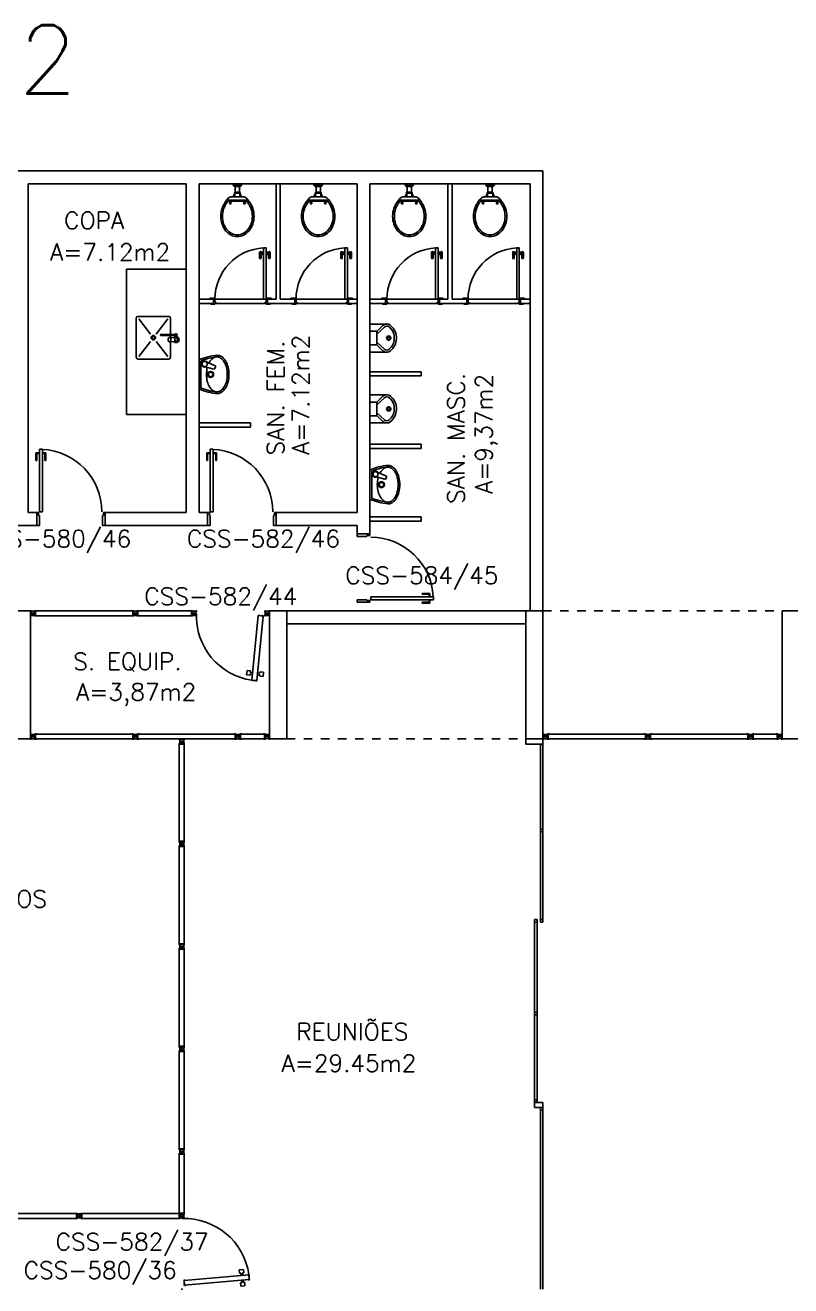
# Model space of a CAD drawing. Extents: x 0 to 244, y -71 to 76.
# Drawn here: x 111.11 to 120.07, y -17.63 to -2.88 of the extents above; entities that cross this region are included whole.
import ezdxf
from ezdxf.enums import TextEntityAlignment as Align

# ---------------------------------------------------------------- set-up
doc = ezdxf.new("R2010")
doc.units = 0
doc.header["$LTSCALE"] = 0.01
doc.header["$MEASUREMENT"] = 0
doc.linetypes.add('HIDDEN2', pattern=[0.1875, 0.125, -0.0625])
doc.layers.get('0').update_dxf_attribs({"linetype": 'CONTINUOUS'})
for name, color, linetype in [('ALV', 2, 'CONTINUOUS'), ('APSAN', 1, 'CONTINUOUS'), ('BANC', 2, 'CONTINUOUS'), ('DIV', 2, 'CONTINUOUS'), ('ESQ', 1, 'CONTINUOUS'), ('ESTR', 3, 'CONTINUOUS'), ('MACANETA', 2, 'CONTINUOUS'), ('MARCO', 3, 'CONTINUOUS'), ('PORTA', 2, 'CONTINUOUS'), ('PROJ', 1, 'HIDDEN2'), ('SOLEIRA', 1, 'CONTINUOUS'), ('TEXTO', 2, 'CONTINUOUS'), ('TEXTO-ENDEREÇO', 2, 'CONTINUOUS'), ('USO', 2, 'CONTINUOUS'), ('ÁREA', 2, 'CONTINUOUS')]:
    doc.layers.add(name, color=color, linetype=linetype)
doc.layers.get('0').freeze()
doc.styles.add('1', font='romans.shx')
doc.styles.add('UNB-100', font='simplex.shx', dxfattribs={"height": 0.2})
doc.styles.add('UNB-100-1', font='simplex.shx', dxfattribs={"height": 0.2})

# ---------------------------------------------------------------- blocks, each defined once
blk = doc.blocks.new('PILAR-SSN')
blk.add_lwpolyline([(0.197, -26.452), (0.197, -27.952), (-0.003, -27.952), (-0.003, -26.452)], close=True)
blk = doc.blocks.new('ESQCD-SSN')
for p, q in [((0, 0), (0, -0.06)), ((0.2, 0), (0.2, -2.143)), ((0, -0.06), (0.2, -0.06)), ((0.17, -0.06), (0.17, -2.143)), ((0.17, -1.056), (0.2, -1.056)), ((0.17, -1.086), (0.2, -1.086)), ((0.1, -2.113), (0.1, -4.253)), ((0.13, -2.113), (0.1, -2.113)), ((0.13, -2.143), (0.1, -2.143)), ((0.13, -2.113), (0.13, -4.253)), ((0.17, -2.113), (0.2, -2.113)), ((0.17, -2.143), (0.2, -2.143)), ((0.1, -3.199), (0.13, -3.199)), ((0.1, -3.229), (0.13, -3.229)), ((0.13, -4.223), (0.1, -4.223)), ((0.13, -4.253), (0.1, -4.253)), ((0.1, -4.256), (0.1, -4.316)), ((0.1, -4.256), (0.2, -4.256)), ((0.2, -4.256), (0.2, -6.443)), ((0.1, -4.316), (0.2, -4.316)), ((0.17, -4.316), (0.17, -6.443)), ((0.17, -4.346), (0.2, -4.346))]:
    blk.add_line(p, q)
blk = doc.blocks.new('DIV12-SSN')
for p, q in [((-0.005, 0), (0.005, 0)), ((0, -0.005), (0, 0.005)), ((0.024, 0.019), (0.028, 0.019)), ((0.024, 0.019), (0.024, 0.017)), ((0.024, 0.017), (0.028, 0.017)), ((0.028, 0.03), (0.043, 0.03)), ((0.028, 0.019), (0.028, 0.03)), ((0.028, -0.017), (0.028, 0.017)), ((0.03, 0.028), (1.169, 0.028)), ((0.03, -0.029), (0.03, 0.028)), ((0.043, 0.03), (0.043, 0.028)), ((1.157, 0.03), (1.157, 0.028)), ((1.171, 0.03), (1.157, 0.03)), ((1.169, -0.029), (1.169, 0.028)), ((1.171, 0.019), (1.171, 0.03)), ((1.176, 0.019), (1.171, 0.019)), ((1.176, 0.017), (1.171, 0.017)), ((1.171, -0.017), (1.171, 0.017)), ((1.176, 0.019), (1.176, 0.017)), ((1.195, 0), (1.205, 0)), ((1.2, -0.005), (1.2, 0.005)), ((0.024, -0.017), (0.028, -0.017)), ((0.024, -0.017), (0.024, -0.019)), ((0.024, -0.019), (0.028, -0.019)), ((0.028, -0.031), (0.028, -0.019)), ((0.028, -0.031), (0.043, -0.031)), ((0.03, -0.029), (1.169, -0.029)), ((0.043, -0.029), (0.043, -0.031)), ((1.157, -0.029), (1.157, -0.031)), ((1.171, -0.031), (1.157, -0.031)), ((1.176, -0.017), (1.171, -0.017)), ((1.176, -0.019), (1.171, -0.019)), ((1.171, -0.031), (1.171, -0.019)), ((1.176, -0.017), (1.176, -0.019))]:
    blk.add_line(p, q)
blk = doc.blocks.new('MTDIV-SSN')
for p, q in [((-0.0185, 0.0285), (-0.0285, 0.0285)), ((-0.0285, 0.0185), (-0.0285, 0.0285)), ((-0.0265, 0.0185), (-0.0285, 0.0185)), ((-0.0265, 0.0185), (-0.0265, 0.0265)), ((-0.0235, 0.0265), (-0.0265, 0.0265)), ((-0.0235, 0.0215), (-0.0235, 0.0265)), ((-0.0235, -0.0265), (-0.0235, 0.0265)), ((-0.0215, 0.0215), (-0.0235, 0.0215)), ((-0.0215, 0.0265), (-0.0215, 0.0235)), ((-0.0185, 0.0265), (-0.0215, 0.0265)), ((0.0215, 0.0235), (-0.0215, 0.0235)), ((-0.0215, 0.0215), (-0.0215, -0.0215)), ((0.0195, 0.0215), (-0.0195, 0.0215)), ((-0.0195, 0.0215), (-0.0195, -0.0195)), ((-0.0185, 0.0285), (-0.0185, 0.0265)), ((-0.0049, 0), (0.0049, 0)), ((0, 0.0049), (0, -0.0049)), ((0.0185, 0.0265), (0.0185, 0.0285)), ((0.0185, 0.0285), (0.0285, 0.0285)), ((0.0185, 0.0265), (0.0215, 0.0265)), ((0.0195, 0.0215), (0.0195, -0.0195)), ((0.0215, 0.0265), (0.0215, 0.0235)), ((0.0235, 0.0215), (0.0215, 0.0215)), ((0.0215, 0.0215), (0.0215, -0.0215)), ((0.0235, 0.0215), (0.0235, 0.0265)), ((0.0235, 0.0265), (0.0265, 0.0265)), ((0.0235, 0.0265), (0.0235, -0.0265)), ((0.0265, 0.0265), (0.0265, 0.0185)), ((0.0265, 0.0185), (0.0285, 0.0185)), ((0.0285, 0.0185), (0.0285, 0.0285)), ((-0.0285, -0.0185), (-0.0285, -0.0285)), ((-0.0265, -0.0185), (-0.0285, -0.0185)), ((-0.0185, -0.0285), (-0.0285, -0.0285)), ((-0.0265, -0.0265), (-0.0265, -0.0185)), ((-0.0235, -0.0265), (-0.0265, -0.0265)), ((-0.0235, -0.0215), (-0.0235, -0.0265)), ((-0.0075, -0.0215), (-0.0235, -0.0215)), ((-0.0215, -0.0265), (-0.0215, -0.0235)), ((0.0215, -0.0235), (-0.0215, -0.0235)), ((-0.0185, -0.0265), (-0.0215, -0.0265)), ((-0.0095, -0.0195), (-0.0195, -0.0195)), ((-0.0185, -0.0285), (-0.0185, -0.0265)), ((-0.0095, -0.0195), (-0.0095, -0.0115)), ((-0.0075, -0.0115), (-0.0095, -0.0115)), ((-0.0075, -0.0215), (-0.0075, -0.0115)), ((-0.0055, -0.0135), (-0.0075, -0.0135)), ((-0.0055, -0.0215), (-0.0055, -0.0135)), ((0.0055, -0.0215), (-0.0055, -0.0215)), ((0.0055, -0.0215), (0.0055, -0.0135)), ((0.0075, -0.0135), (0.0055, -0.0135)), ((0.0075, -0.0215), (0.0075, -0.0115)), ((0.0095, -0.0115), (0.0075, -0.0115)), ((0.0235, -0.0215), (0.0075, -0.0215)), ((0.0095, -0.0195), (0.0095, -0.0115)), ((0.0195, -0.0195), (0.0095, -0.0195)), ((0.0185, -0.0265), (0.0185, -0.0285)), ((0.0185, -0.0265), (0.0215, -0.0265)), ((0.0185, -0.0285), (0.0285, -0.0285)), ((0.0215, -0.0265), (0.0215, -0.0235)), ((0.0235, -0.0215), (0.0235, -0.0265)), ((0.0235, -0.0265), (0.0265, -0.0265)), ((0.0265, -0.0185), (0.0265, -0.0265)), ((0.0265, -0.0185), (0.0285, -0.0185)), ((0.0285, -0.0185), (0.0285, -0.0285))]:
    blk.add_line(p, q)
blk = doc.blocks.new('PLXD-SSN')
at = {"color": 2}
for p, q in [((-0.172, 0.786), (-0.161, 0.787)), ((-0.172, 0.786), (-0.171, 0.772)), ((-0.169, 0.772), (-0.171, 0.772)), ((-0.17, 0.784), (-0.114, 0.789)), ((-0.17, 0.784), (-0.103, 0.028)), ((-0.159, 0.792), (-0.161, 0.792)), ((-0.161, 0.792), (-0.161, 0.787)), ((-0.159, 0.792), (-0.159, 0.787)), ((-0.159, 0.787), (-0.126, 0.79)), ((-0.124, 0.795), (-0.126, 0.795)), ((-0.126, 0.795), (-0.126, 0.79)), ((-0.124, 0.795), (-0.124, 0.79)), ((-0.124, 0.79), (-0.112, 0.791)), ((-0.114, 0.789), (-0.046, 0.033)), ((-0.112, 0.791), (-0.11, 0.777)), ((-0.11, 0.777), (-0.112, 0.777)), ((-0.08, 0.737), (-0.041, 0.74)), ((-0.036, 0.691), (-0.041, 0.74)), ((-0.194, 0.727), (-0.233, 0.723)), ((-0.229, 0.673), (-0.233, 0.723)), ((-0.189, 0.677), (-0.229, 0.673)), ((-0.192, 0.712), (-0.194, 0.727)), ((-0.164, 0.714), (-0.192, 0.712)), ((-0.162, 0.694), (-0.19, 0.692)), ((-0.189, 0.677), (-0.19, 0.692)), ((-0.107, 0.719), (-0.079, 0.722)), ((-0.106, 0.7), (-0.077, 0.702)), ((-0.079, 0.722), (-0.08, 0.737)), ((-0.076, 0.687), (-0.077, 0.702)), ((-0.076, 0.687), (-0.036, 0.691)), ((-0.105, 0.026), (-0.106, 0.04)), ((-0.104, 0.04), (-0.106, 0.04)), ((-0.105, 0.026), (-0.093, 0.027)), ((-0.103, 0.028), (-0.046, 0.033)), ((-0.092, 0.022), (-0.093, 0.027)), ((-0.09, 0.022), (-0.092, 0.022)), ((-0.091, 0.027), (-0.058, 0.03)), ((-0.09, 0.022), (-0.091, 0.027)), ((-0.057, 0.025), (-0.058, 0.03)), ((-0.055, 0.025), (-0.057, 0.025)), ((-0.056, 0.03), (-0.044, 0.031)), ((-0.055, 0.025), (-0.056, 0.03)), ((-0.045, 0.045), (-0.047, 0.045)), ((-0.044, 0.031), (-0.045, 0.045))]:
    blk.add_line(p, q, dxfattribs=at)
for p, q in [((-0.008, 0), (0.006, 0)), ((0, 0.007), (0, -0.006))]:
    blk.add_line(p, q)
at = {"color": 1}
blk.add_arc((-0.064, 0.029), 0.764, 98.125, 182.1419, dxfattribs=at)
blk = doc.blocks.new('PE80-SSN')
at = {"color": 2}
for p, q in [((0.075, 0), (-0.075, 0)), ((-0.075, -0.03), (-0.075, 0)), ((0.075, 0), (0.075, -0.02)), ((0.04, -0.03), (-0.075, -0.03)), ((0.075, -0.02), (0.04, -0.02)), ((0.04, -0.03), (0.04, -0.02)), ((0.085, -0.03), (0.817, -0.03)), ((0.085, -0.03), (0.085, -0.065)), ((0.085, -0.065), (0.817, -0.065)), ((0.817, -0.065), (0.817, -0.03))]:
    blk.add_line(p, q, dxfattribs=at)
at = {"color": 1}
for p, q in [((0.777, 0.01), (0.687, 0.01)), ((0.687, 0), (0.687, 0.01)), ((0.777, 0.01), (0.777, -0.03)), ((0.767, 0), (0.687, 0)), ((0.767, -0.095), (0.687, -0.095)), ((0.687, -0.095), (0.687, -0.105)), ((0.777, -0.105), (0.687, -0.105)), ((0.767, 0), (0.767, -0.03)), ((0.767, -0.095), (0.767, -0.065)), ((0.777, -0.105), (0.777, -0.065))]:
    blk.add_line(p, q, dxfattribs=at)
for p, q in [((0.04, -0.771), (-0.075, -0.771)), ((-0.075, -0.771), (-0.075, -0.801)), ((0.075, -0.801), (-0.075, -0.801)), ((0.075, -0.802), (-0.075, -0.802)), ((0.04, -0.771), (0.04, -0.781)), ((0.075, -0.781), (0.04, -0.781)), ((0.075, -0.801), (0.075, -0.781))]:
    blk.add_line(p, q)
blk.add_arc((0.085, -0.03), 0.731, 270, 357.3429, dxfattribs=at)
blk = doc.blocks.new('MACANETA')
at = {"layer": 'MACANETA'}
for p, q in [((-0.077, 0.052), (-0.077, 0.12)), ((-0.059, 0.052), (-0.059, 0.12)), ((-0.059, 0.075), (-0.036, 0.075)), ((-0.059, 0.052), (-0.036, 0.052)), ((-0.036, 0.044), (-0.036, 0.084)), ((-0.036, 0.084), (-0.03, 0.084)), ((-0.036, 0.044), (-0.03, 0.044)), ((0.006, 0.084), (0, 0.084)), ((0.006, 0.044), (0, 0.044)), ((0.006, 0.044), (0.006, 0.084)), ((0.029, 0.075), (0.006, 0.075)), ((0.029, 0.052), (0.006, 0.052)), ((0.029, 0.052), (0.029, 0.12)), ((0.047, 0.052), (0.047, 0.12))]:
    blk.add_line(p, q, dxfattribs=at)
for centre, start, end in [((-0.068, 0.12), 90, 180), ((-0.068, 0.052), 180, 270), ((-0.068, 0.12), 0, 90), ((-0.068, 0.052), 270, 0), ((0.038, 0.12), 90, 180), ((0.038, 0.052), 180, 270), ((0.038, 0.12), 0, 90), ((0.038, 0.052), 270, 0)]:
    blk.add_arc(centre, 0.00874, start, end, dxfattribs=at)
blk = doc.blocks.new('DOOR60-SSN')
at = {"layer": 'PORTA'}
for p, q in [((0.015, -0.6), (0.015, 0)), ((0.015, 0), (0.045, 0)), ((0.045, -0.6), (0.045, 0)), ((0.045, -0.6), (0.015, -0.6))]:
    blk.add_line(p, q, dxfattribs=at)
at = {"layer": 'PORTA', "color": 1}
blk.add_arc((0.015, 0), 0.6, 272.866, 0, dxfattribs=at)
at = {"layer": 'PORTA'}
blk.add_blockref('MACANETA', (0.045, -0.6), dxfattribs=at)
blk = doc.blocks.new('INOXA1-P')
for p, q in [((0.12, 0.23), (0.12, 0.047)), ((0.22, 0.25), (0.14, 0.25)), ((0.15, 0.22), (0.287, 0.043)), ((0.5, 0.25), (0.22, 0.25)), ((0.353, 0.043), (0.49, 0.22)), ((0.52, 0.23), (0.52, -0.23)), ((0.043, 0.008), (0.043, -0.022)), ((0.062, 0.04), (0.071, 0.04)), ((0.131, 0.048), (0.076, 0.043)), ((0.131, -0.002), (0.076, 0.003)), ((0.22, -0.027), (0.054, -0.027)), ((0.22, -0.037), (0.054, -0.037)), ((0.063, -0.003), (0.063, -0.021)), ((0.12, -0.001), (0.12, -0.027)), ((0.12, -0.037), (0.12, -0.23)), ((0.15, -0.22), (0.287, -0.043)), ((0.231, -0.027), (0.22, -0.027)), ((0.231, -0.037), (0.22, -0.037)), ((0.353, -0.043), (0.49, -0.22)), ((0.22, -0.25), (0.14, -0.25)), ((0.5, -0.25), (0.22, -0.25))]:
    blk.add_line(p, q)
blk.add_lwpolyline([(0.076, 0.003), (0.072, 0.004), (0.069, 0.009), (0.067, 0.015), (0.066, 0.023), (0.067, 0.031), (0.069, 0.037), (0.072, 0.042), (0.076, 0.043)])
blk.add_lwpolyline([(0.131, 0.048), (0.137, 0.046), (0.143, 0.041), (0.147, 0.033), (0.148, 0.023), (0.147, 0.013), (0.143, 0.006), (0.137, 0), (0.131, -0.002), (0.125, 0), (0.119, 0.006), (0.115, 0.013), (0.114, 0.023), (0.115, 0.033), (0.119, 0.041), (0.125, 0.046)], close=True)
for radius in [0.0266, 0.0163]:
    blk.add_circle((0.32, 0), radius)
for centre, radius, start, end in [((0.14, 0.23), 0.02, 90, 180), ((0.5, 0.23), 0.02, 360, 90), ((0.054, 0.023), 0.0349, 36.1705, 252.2568), ((0.054, 0.023), 0.0189, 62.7367, 235.7375), ((0.073, -0.003), 0.01, 102.8285, 180), ((0.054, 0.023), 0.0349, 285.5373, 323.9987), ((0.054, -0.032), 0.0145, 20.161, 339.839), ((0.054, -0.032), 0.005, 90.0037, 269.9963), ((0.231, -0.032), 0.00738, 222.6559, 137.3441), ((0.231, -0.032), 0.005, 269.9935, 90.0065), ((0.14, -0.23), 0.02, 180, 270), ((0.5, -0.23), 0.02, 270, 360)]:
    blk.add_arc(centre, radius, start, end)
blk = doc.blocks.new('LAVAT-P')
for p, q in [((-0.17, 0), (0.17, 0)), ((-0.157, -0.02), (0.157, -0.02)), ((0.063, -0.173), (0.094, -0.055)), ((0.102, -0.187), (0.151, -0.074)), ((0.069, -0.185), (0.09, -0.192))]:
    blk.add_line(p, q)
for points in [[(0.083, -0.096, 0.121735), (-0.082, -0.096, 0.073747), (-0.145, -0.122, 0.106861), (-0.192, -0.165, 0.153587), (-0.205, -0.208, 0.153587)], [(-0.205, -0.208, 0.153587), (-0.192, -0.251, 0.106861), (-0.145, -0.294, 0.073747), (-0.082, -0.32, 0.060305), (0, -0.329, 0.060305), (0.082, -0.32, 0.073747), (0.145, -0.294, 0.106861), (0.192, -0.251, 0.153587), (0.205, -0.208, 0.153587), (0.192, -0.165, 0.106861), (0.145, -0.122, 0.014792), (0.133, -0.115, 0.039243)], [(-0.225, -0.214, 0.136108), (-0.208, -0.262, 0.106861), (-0.155, -0.311, 0.073747), (-0.087, -0.339, 0.060305), (0, -0.349, 0.060305), (0.087, -0.339, 0.073747), (0.155, -0.311, 0.106861), (0.208, -0.262, 0.136108), (0.225, -0.214, 0.062982)]]:
    blk.add_lwpolyline(points, format="xyb")
for centre, radius in [((0, -0.135), 0.0347), ((0, -0.135), 0.0265), ((0.122, -0.065), 0.03)]:
    blk.add_circle(centre, radius)
for centre, radius, start, end in [((0.376, -0.254), 0.602, 155.0201, 176.1902), ((-0.376, -0.254), 0.602, 3.8098, 24.9799), ((0.376, -0.254), 0.582, 156.2686, 173.4578), ((0.122, -0.065), 0.0361, 302.4689, 199.2518), ((-0.376, -0.254), 0.582, 6.5422, 23.7314), ((0.073, -0.176), 0.01, 165.2139, 250.8603), ((0.093, -0.183), 0.01, 250.8603, 336.5068)]:
    blk.add_arc(centre, radius, start, end)
blk = doc.blocks.new('PLXE-SSN')
for p, q in [((0.043, 0.69), (0.048, 0.74)), ((0.121, 0.788), (0.047, 0.032)), ((0.087, 0.736), (0.048, 0.74)), ((0.178, 0.782), (0.103, 0.027)), ((0.119, 0.79), (0.118, 0.776)), ((0.118, 0.776), (0.12, 0.776)), ((0.131, 0.789), (0.119, 0.79)), ((0.178, 0.782), (0.121, 0.788)), ((0.131, 0.794), (0.133, 0.794)), ((0.131, 0.794), (0.131, 0.789)), ((0.133, 0.794), (0.133, 0.789)), ((0.166, 0.786), (0.133, 0.789)), ((0.166, 0.791), (0.168, 0.79)), ((0.166, 0.791), (0.166, 0.786)), ((0.168, 0.79), (0.168, 0.785)), ((0.18, 0.784), (0.168, 0.785)), ((0.176, 0.77), (0.178, 0.77)), ((0.18, 0.784), (0.178, 0.77)), ((0.082, 0.686), (0.043, 0.69)), ((0.082, 0.686), (0.084, 0.701)), ((0.112, 0.698), (0.084, 0.701)), ((0.086, 0.721), (0.087, 0.736)), ((0.114, 0.718), (0.086, 0.721)), ((0.169, 0.693), (0.197, 0.69)), ((0.171, 0.713), (0.199, 0.71)), ((0.195, 0.675), (0.197, 0.69)), ((0.195, 0.675), (0.235, 0.671)), ((0.199, 0.71), (0.2, 0.725)), ((0.2, 0.725), (0.24, 0.721)), ((0.235, 0.671), (0.24, 0.721)), ((-0.008, 0), (0.008, 0)), ((0, 0.006), (0, -0.007)), ((0.044, 0.031), (0.046, 0.045)), ((0.056, 0.029), (0.044, 0.031)), ((0.046, 0.045), (0.048, 0.045)), ((0.103, 0.027), (0.047, 0.032)), ((0.056, 0.024), (0.056, 0.029)), ((0.056, 0.024), (0.058, 0.024)), ((0.091, 0.026), (0.058, 0.029)), ((0.058, 0.024), (0.058, 0.029)), ((0.091, 0.021), (0.091, 0.026)), ((0.091, 0.021), (0.093, 0.021)), ((0.105, 0.025), (0.093, 0.026)), ((0.093, 0.021), (0.093, 0.026)), ((0.104, 0.039), (0.106, 0.039)), ((0.105, 0.025), (0.106, 0.039))]:
    blk.add_line(p, q)
blk.add_arc((0.065, 0.028), 0.764, 357.9063, 81.358)
blk = doc.blocks.new('MICTR-P-SSN')
for p, q in [((0, 0.08), (0, 0.155)), ((0.01, 0.165), (0.205, 0.165)), ((0, 0.08), (0, -0.08)), ((0.081, 0.08), (0, 0.08)), ((0.168, 0.129), (0.08, 0.046)), ((0.08, -0.076), (0.08, 0.076)), ((0.151, 0.147), (0.083, 0.083)), ((0, -0.08), (0, -0.155)), ((0, -0.08), (0.081, -0.08)), ((0.168, -0.129), (0.08, -0.046)), ((0.151, -0.147), (0.083, -0.083)), ((0.01, -0.165), (0.205, -0.165))]:
    blk.add_line(p, q)
for radius in [0.025, 0.015]:
    blk.add_circle((0.22, 0), radius)
for centre, radius, start, end in [((0.01, 0.155), 0.01, 90, 180), ((0.197, 0.098), 0.0675, 49.5319, 133.3634), ((0.114, 0), 0.196, 358.2793, 49.5319), ((0.09, 0.076), 0.01, 133.3634, 180), ((0.197, 0.098), 0.0425, 49.5319, 133.3634), ((0.114, 0), 0.171, 357.4005, 49.5319), ((0.09, -0.076), 0.01, 180, 226.6366), ((0.197, -0.098), 0.0675, 226.6366, 310.4681), ((0.197, -0.098), 0.0425, 226.6366, 310.4681), ((0.114, 0), 0.171, 310.4681, 357.3509), ((0.114, 0), 0.196, 310.4681, 357.7012), ((0.01, -0.155), 0.01, 180, 270)]:
    blk.add_arc(centre, radius, start, end)
blk = doc.blocks.new('PD80-SSN')
for p, q in [((-0.777, 0.01), (-0.777, -0.03)), ((-0.777, 0.01), (-0.687, 0.01)), ((-0.687, 0), (-0.687, 0.01)), ((-0.075, 0), (0.075, 0)), ((-0.075, 0), (-0.075, -0.02)), ((0.075, -0.03), (0.075, 0)), ((-0.817, -0.065), (-0.817, -0.03)), ((-0.085, -0.03), (-0.817, -0.03)), ((-0.085, -0.065), (-0.817, -0.065)), ((-0.777, -0.105), (-0.777, -0.065)), ((-0.777, -0.105), (-0.687, -0.105)), ((-0.767, 0), (-0.767, -0.03)), ((-0.767, 0), (-0.687, 0)), ((-0.767, -0.095), (-0.767, -0.065)), ((-0.767, -0.095), (-0.687, -0.095)), ((-0.687, -0.095), (-0.687, -0.105)), ((-0.085, -0.03), (-0.085, -0.065)), ((-0.075, -0.02), (-0.04, -0.02)), ((-0.04, -0.03), (-0.04, -0.02)), ((-0.04, -0.03), (0.075, -0.03)), ((-0.075, -0.781), (-0.04, -0.781)), ((-0.075, -0.801), (-0.075, -0.781)), ((-0.075, -0.801), (0.075, -0.801)), ((-0.075, -0.802), (0.075, -0.802)), ((-0.04, -0.771), (0.075, -0.771)), ((-0.04, -0.771), (-0.04, -0.781)), ((0.075, -0.771), (0.075, -0.801))]:
    blk.add_line(p, q)
blk.add_arc((-0.085, -0.03), 0.731, 182.6571, 270)
blk = doc.blocks.new('VDC-P')
for p, q in [((-0.127, 0.192), (0.127, 0.192)), ((-0.109, 0.202), (0.109, 0.202)), ((-0.068, 0.152), (0.068, 0.152)), ((-0.05, 0.152), (-0.03, 0.11)), ((-0.03, 0.152), (-0.03, 0.11)), ((0.03, 0.152), (0.03, 0.11)), ((0.05, 0.152), (0.03, 0.11)), ((-0.05, 0.015), (-0.05, 0)), ((-0.05, 0), (0.05, 0)), ((0.045, 0.02), (-0.045, 0.02)), ((-0.04, 0.025), (-0.04, 0.02)), ((0.035, 0.03), (-0.035, 0.03)), ((0.03, 0.11), (-0.03, 0.11)), ((0.03, 0.1), (-0.03, 0.1)), ((-0.025, 0.1), (-0.025, 0.03)), ((0.025, 0.1), (0.025, 0.03)), ((0.04, 0.025), (0.04, 0.02)), ((0.05, 0.015), (0.05, 0))]:
    blk.add_line(p, q)
for points in [[(0.16, 0.244, 0.050424), (0.18, 0.288, 0.082137), (0.195, 0.381, 0.082137), (0.18, 0.474, 0.090148), (0.138, 0.549, 0.104406), (0.073, 0.601, 0.117345), (0, 0.619, 0.117345), (-0.073, 0.601, 0.104406), (-0.138, 0.549, 0.090148), (-0.18, 0.474, 0.082137), (-0.195, 0.381, 0.082137)], [(0.142, 0.254, 0.050424), (0.161, 0.295, 0.082137), (0.175, 0.381, 0.082137), (0.161, 0.468, 0.090148), (0.122, 0.536, 0.104406), (0.064, 0.583, 0.117345), (0, 0.599, 0.117345), (-0.064, 0.583, 0.104406), (-0.122, 0.536, 0.090148), (-0.161, 0.468, 0.082137), (-0.175, 0.381, 0.082137)], [(-0.195, 0.381, 0.082137), (-0.18, 0.288, 0.050424), (-0.16, 0.244, 0.104406)], [(-0.175, 0.381, 0.082137), (-0.161, 0.295, 0.050424), (-0.142, 0.254, 0.050424)]]:
    blk.add_lwpolyline(points, format="xyb")
for centre in [(-0.083, 0.226), (0.083, 0.226)]:
    blk.add_circle(centre, 0.0101)
for centre, radius, start, end in [((0.08, 0.36), 0.266, 205.6863, 226.7558), ((0.08, 0.36), 0.246, 205.6863, 219.7706), ((-0.068, 0.202), 0.05, 226.7558, 270), ((0.068, 0.202), 0.05, 270, 313.2442), ((-0.08, 0.36), 0.266, 313.2442, 334.3137), ((-0.08, 0.36), 0.246, 320.2294, 334.3137), ((-0.045, 0.015), 0.005, 90, 180), ((-0.035, 0.025), 0.005, 90, 180), ((-0.03, 0.105), 0.005, 90, 270), ((0.03, 0.105), 0.005, 270, 90), ((0.035, 0.025), 0.005, 0, 90), ((0.045, 0.015), 0.005, 360, 90)]:
    blk.add_arc(centre, radius, start, end)

msp = doc.modelspace()

# ---------------------------------------------------------------- linework, layer by layer
at = {"layer": 'ALV'}
for p, q in [((107.572, -4.582), (117.172, -4.582)), ((117.172, -9.732), (117.172, -4.582)), ((111.147, -4.732), (112.997, -4.732)), ((111.147, -8.582), (111.147, -4.732)), ((112.997, -8.582), (112.997, -4.732)), ((113.147, -8.582), (113.147, -4.732)), ((113.147, -4.732), (114.997, -4.732)), ((114.997, -8.582), (114.997, -4.732)), ((115.147, -8.831), (115.147, -4.732)), ((115.147, -4.732), (117.022, -4.732)), ((117.022, -9.732), (117.022, -4.732)), ((111.247, -8.582), (111.147, -8.582)), ((111.247, -8.732), (111.247, -8.582)), ((112.997, -8.582), (112.049, -8.582)), ((112.049, -8.732), (112.049, -8.582)), ((113.247, -8.582), (113.147, -8.582)), ((113.247, -8.732), (113.247, -8.582)), ((114.997, -8.582), (114.049, -8.582)), ((114.049, -8.732), (114.049, -8.582)), ((111.247, -8.732), (110.997, -8.732)), ((113.247, -8.732), (112.049, -8.732)), ((114.997, -8.732), (114.049, -8.732)), ((114.997, -8.831), (114.997, -8.732)), ((115.147, -8.831), (114.997, -8.831)), ((114.172, -9.732), (116.972, -9.732)), ((115.147, -9.732), (116.972, -9.732)), ((114.172, -9.882), (116.972, -9.882)), ((114.172, -9.882), (116.972, -9.882))]:
    msp.add_line(p, q, dxfattribs=at)
at = {"layer": 'BANC'}
for p, q in [((112.297, -7.432), (112.297, -5.732)), ((112.297, -5.732), (112.997, -5.732)), ((112.297, -7.432), (112.997, -7.432))]:
    msp.add_line(p, q, dxfattribs=at)
at = {"layer": 'DIV'}
for p, q in [((114.047, -6.082), (114.047, -4.732)), ((114.097, -6.082), (114.097, -4.732)), ((116.06, -6.082), (116.06, -4.732)), ((116.11, -6.082), (116.11, -4.732)), ((113.147, -6.082), (113.317, -6.082)), ((113.147, -6.132), (113.317, -6.132)), ((113.317, -6.082), (113.317, -6.132)), ((113.947, -6.082), (113.947, -6.132)), ((113.947, -6.082), (114.047, -6.082)), ((113.947, -6.132), (114.267, -6.132)), ((114.097, -6.082), (114.267, -6.082)), ((114.267, -6.082), (114.267, -6.132)), ((114.897, -6.082), (114.997, -6.082)), ((114.897, -6.082), (114.897, -6.132)), ((114.897, -6.132), (114.997, -6.132)), ((115.147, -6.082), (115.33, -6.082)), ((115.147, -6.132), (115.33, -6.132)), ((115.33, -6.082), (115.33, -6.132)), ((115.96, -6.082), (116.06, -6.082)), ((115.96, -6.082), (115.96, -6.132)), ((115.96, -6.132), (116.28, -6.132)), ((116.11, -6.082), (116.28, -6.082)), ((116.28, -6.082), (116.28, -6.132)), ((116.91, -6.082), (117.022, -6.082)), ((116.91, -6.082), (116.91, -6.132)), ((116.91, -6.132), (117.022, -6.132)), ((115.747, -6.932), (115.147, -6.932)), ((115.747, -6.982), (115.747, -6.932)), ((115.747, -6.982), (115.147, -6.982)), ((113.747, -7.532), (113.147, -7.532)), ((113.747, -7.582), (113.147, -7.582)), ((113.747, -7.582), (113.747, -7.532)), ((115.747, -7.782), (115.147, -7.782)), ((115.747, -7.832), (115.747, -7.782)), ((115.747, -7.832), (115.147, -7.832)), ((115.747, -8.632), (115.147, -8.632)), ((115.747, -8.682), (115.147, -8.682)), ((115.747, -8.682), (115.747, -8.632)), ((112.429, -9.731), (112.444, -9.731)), ((112.429, -9.743), (112.429, -9.731)), ((112.431, -9.79), (112.431, -9.733)), ((112.431, -9.733), (113.056, -9.733)), ((112.444, -9.731), (112.444, -9.733)), ((113.044, -9.731), (113.044, -9.733)), ((113.058, -9.731), (113.044, -9.731)), ((113.056, -9.79), (113.056, -9.733)), ((113.058, -9.743), (113.058, -9.731)), ((112.396, -9.761), (112.406, -9.761)), ((112.401, -9.766), (112.401, -9.756)), ((112.424, -9.743), (112.429, -9.743)), ((112.424, -9.743), (112.424, -9.745)), ((112.424, -9.745), (112.429, -9.745)), ((112.424, -9.778), (112.429, -9.778)), ((112.424, -9.778), (112.424, -9.78)), ((112.424, -9.78), (112.429, -9.78)), ((112.429, -9.778), (112.429, -9.745)), ((112.429, -9.792), (112.429, -9.78)), ((112.429, -9.792), (112.444, -9.792)), ((112.431, -9.79), (113.056, -9.79)), ((112.444, -9.79), (112.444, -9.792)), ((113.044, -9.79), (113.044, -9.792)), ((113.058, -9.792), (113.044, -9.792)), ((113.063, -9.743), (113.058, -9.743)), ((113.063, -9.745), (113.058, -9.745)), ((113.058, -9.778), (113.058, -9.745)), ((113.063, -9.778), (113.058, -9.778)), ((113.063, -9.78), (113.058, -9.78)), ((113.058, -9.792), (113.058, -9.78)), ((113.063, -9.743), (113.063, -9.745)), ((113.063, -9.778), (113.063, -9.78)), ((113.082, -9.761), (113.092, -9.761)), ((113.082, -9.761), (113.092, -9.761)), ((113.087, -9.766), (113.087, -9.756)), ((113.087, -9.766), (113.087, -9.756)), ((113.596, -11.204), (113.606, -11.204)), ((113.601, -11.199), (113.601, -11.209)), ((113.624, -11.187), (113.624, -11.185)), ((113.624, -11.185), (113.629, -11.185)), ((113.624, -11.187), (113.629, -11.187)), ((113.629, -11.173), (113.629, -11.185)), ((113.629, -11.173), (113.644, -11.173)), ((113.629, -11.187), (113.629, -11.22)), ((113.631, -11.175), (113.631, -11.232)), ((113.631, -11.175), (113.913, -11.175)), ((113.644, -11.175), (113.644, -11.173)), ((113.915, -11.173), (113.901, -11.173)), ((113.901, -11.175), (113.901, -11.173)), ((113.913, -11.175), (113.913, -11.232)), ((113.915, -11.173), (113.915, -11.185)), ((113.92, -11.185), (113.915, -11.185)), ((113.92, -11.187), (113.915, -11.187)), ((113.915, -11.187), (113.915, -11.22)), ((113.92, -11.187), (113.92, -11.185)), ((113.938, -11.204), (113.949, -11.204)), ((113.943, -11.199), (113.943, -11.209)), ((119.596, -11.204), (119.606, -11.204)), ((119.601, -11.199), (119.601, -11.209)), ((119.624, -11.185), (119.629, -11.185)), ((119.624, -11.187), (119.624, -11.185)), ((119.624, -11.187), (119.629, -11.187)), ((119.629, -11.173), (119.644, -11.173)), ((119.629, -11.173), (119.629, -11.185)), ((119.629, -11.187), (119.629, -11.22)), ((119.631, -11.175), (119.913, -11.175)), ((119.631, -11.175), (119.631, -11.232)), ((119.644, -11.175), (119.644, -11.173)), ((119.901, -11.175), (119.901, -11.173)), ((119.915, -11.173), (119.901, -11.173)), ((119.913, -11.175), (119.913, -11.232)), ((119.915, -11.173), (119.915, -11.185)), ((119.92, -11.185), (119.915, -11.185)), ((119.915, -11.187), (119.915, -11.22)), ((119.92, -11.187), (119.915, -11.187)), ((119.92, -11.187), (119.92, -11.185)), ((119.938, -11.204), (119.949, -11.204)), ((119.943, -11.199), (119.943, -11.209)), ((113.624, -11.222), (113.624, -11.22)), ((113.624, -11.22), (113.629, -11.22)), ((113.624, -11.222), (113.629, -11.222)), ((113.629, -11.222), (113.629, -11.234)), ((113.629, -11.234), (113.644, -11.234)), ((113.631, -11.232), (113.913, -11.232)), ((113.644, -11.234), (113.644, -11.232)), ((113.901, -11.234), (113.901, -11.232)), ((113.915, -11.234), (113.901, -11.234)), ((113.92, -11.22), (113.915, -11.22)), ((113.92, -11.222), (113.915, -11.222)), ((113.915, -11.222), (113.915, -11.234)), ((113.92, -11.222), (113.92, -11.22)), ((119.624, -11.22), (119.629, -11.22)), ((119.624, -11.222), (119.624, -11.22)), ((119.624, -11.222), (119.629, -11.222)), ((119.629, -11.222), (119.629, -11.234)), ((119.629, -11.234), (119.644, -11.234)), ((119.631, -11.232), (119.913, -11.232)), ((119.644, -11.234), (119.644, -11.232)), ((119.901, -11.234), (119.901, -11.232)), ((119.915, -11.234), (119.901, -11.234)), ((119.92, -11.22), (119.915, -11.22)), ((119.915, -11.222), (119.915, -11.234)), ((119.92, -11.222), (119.915, -11.222)), ((119.92, -11.222), (119.92, -11.22)), ((112.925, -16.084), (112.925, -16.089)), ((112.927, -16.084), (112.925, -16.084)), ((112.927, -16.084), (112.927, -16.089)), ((112.939, -16.061), (112.949, -16.061)), ((112.944, -16.056), (112.944, -16.066)), ((112.96, -16.084), (112.96, -16.089)), ((112.962, -16.084), (112.96, -16.084)), ((112.962, -16.084), (112.962, -16.089)), ((112.913, -16.089), (112.913, -16.104)), ((112.913, -16.089), (112.925, -16.089)), ((112.915, -16.104), (112.913, -16.104)), ((112.915, -16.091), (112.915, -16.785)), ((112.915, -16.091), (112.972, -16.091)), ((112.927, -16.089), (112.96, -16.089)), ((112.962, -16.089), (112.974, -16.089)), ((112.972, -16.091), (112.972, -16.785)), ((112.974, -16.104), (112.972, -16.104)), ((112.974, -16.089), (112.974, -16.104)), ((112.915, -16.773), (112.913, -16.773)), ((112.913, -16.787), (112.913, -16.773)), ((112.915, -16.773), (112.913, -16.773)), ((112.913, -16.787), (112.913, -16.773)), ((112.913, -16.787), (112.925, -16.787)), ((112.913, -16.787), (112.925, -16.787)), ((112.915, -16.785), (112.972, -16.785)), ((112.915, -16.785), (112.972, -16.785)), ((112.925, -16.792), (112.925, -16.787)), ((112.925, -16.792), (112.925, -16.787)), ((112.927, -16.792), (112.925, -16.792)), ((112.927, -16.792), (112.925, -16.792)), ((112.927, -16.792), (112.927, -16.787)), ((112.927, -16.787), (112.96, -16.787)), ((112.927, -16.787), (112.96, -16.787)), ((112.927, -16.792), (112.927, -16.787)), ((112.927, -16.792), (112.929, -16.792)), ((112.939, -16.816), (112.949, -16.816)), ((112.944, -16.811), (112.944, -16.821)), ((112.96, -16.792), (112.96, -16.787)), ((112.96, -16.792), (112.96, -16.787)), ((112.962, -16.792), (112.96, -16.792)), ((112.962, -16.792), (112.96, -16.792)), ((112.962, -16.787), (112.974, -16.787)), ((112.962, -16.792), (112.962, -16.787)), ((112.962, -16.787), (112.974, -16.787)), ((112.962, -16.792), (112.962, -16.787)), ((112.962, -16.792), (112.964, -16.792)), ((112.974, -16.773), (112.972, -16.773)), ((112.974, -16.773), (112.972, -16.773)), ((112.974, -16.787), (112.974, -16.773)), ((112.974, -16.787), (112.974, -16.773))]:
    msp.add_line(p, q, dxfattribs=at)
at = {"layer": 'MARCO'}
for p, q in [((113.272, -6.082), (113.272, -6.072)), ((113.272, -6.072), (113.322, -6.072)), ((113.282, -6.142), (113.282, -6.132)), ((113.332, -6.142), (113.282, -6.142)), ((113.317, -6.082), (113.322, -6.082)), ((113.317, -6.132), (113.332, -6.132)), ((113.322, -6.072), (113.322, -6.082)), ((113.322, -6.082), (113.332, -6.082)), ((113.332, -6.082), (113.332, -6.117)), ((113.332, -6.117), (113.342, -6.117)), ((113.342, -6.132), (113.332, -6.132)), ((113.332, -6.132), (113.332, -6.142)), ((113.342, -6.117), (113.342, -6.132)), ((113.932, -6.117), (113.922, -6.117)), ((113.922, -6.117), (113.922, -6.132)), ((113.922, -6.132), (113.932, -6.132)), ((113.942, -6.082), (113.932, -6.082)), ((113.932, -6.082), (113.932, -6.117)), ((113.932, -6.132), (113.932, -6.142)), ((113.947, -6.132), (113.932, -6.132)), ((113.932, -6.142), (113.982, -6.142)), ((113.992, -6.072), (113.942, -6.072)), ((113.942, -6.072), (113.942, -6.082)), ((113.947, -6.082), (113.942, -6.082)), ((113.982, -6.142), (113.982, -6.132)), ((113.992, -6.082), (113.992, -6.072)), ((114.222, -6.082), (114.222, -6.072)), ((114.222, -6.072), (114.272, -6.072)), ((114.232, -6.142), (114.232, -6.132)), ((114.282, -6.142), (114.232, -6.142)), ((114.267, -6.082), (114.272, -6.082)), ((114.267, -6.132), (114.282, -6.132)), ((114.272, -6.072), (114.272, -6.082)), ((114.272, -6.082), (114.282, -6.082)), ((114.282, -6.082), (114.282, -6.117)), ((114.282, -6.117), (114.292, -6.117)), ((114.292, -6.132), (114.282, -6.132)), ((114.282, -6.132), (114.282, -6.142)), ((114.292, -6.117), (114.292, -6.132)), ((114.882, -6.117), (114.872, -6.117)), ((114.872, -6.117), (114.872, -6.132)), ((114.872, -6.132), (114.882, -6.132)), ((114.892, -6.082), (114.882, -6.082)), ((114.882, -6.082), (114.882, -6.117)), ((114.882, -6.132), (114.882, -6.142)), ((114.897, -6.132), (114.882, -6.132)), ((114.882, -6.142), (114.932, -6.142)), ((114.942, -6.072), (114.892, -6.072)), ((114.892, -6.072), (114.892, -6.082)), ((114.897, -6.082), (114.892, -6.082)), ((114.932, -6.142), (114.932, -6.132)), ((114.942, -6.082), (114.942, -6.072)), ((115.285, -6.072), (115.335, -6.072)), ((115.285, -6.082), (115.285, -6.072)), ((115.295, -6.142), (115.295, -6.132)), ((115.345, -6.142), (115.295, -6.142)), ((115.33, -6.082), (115.335, -6.082)), ((115.33, -6.132), (115.345, -6.132)), ((115.335, -6.072), (115.335, -6.082)), ((115.335, -6.082), (115.345, -6.082)), ((115.345, -6.082), (115.345, -6.117)), ((115.345, -6.117), (115.355, -6.117)), ((115.345, -6.132), (115.345, -6.142)), ((115.355, -6.132), (115.345, -6.132)), ((115.355, -6.117), (115.355, -6.132)), ((115.935, -6.117), (115.935, -6.132)), ((115.945, -6.117), (115.935, -6.117)), ((115.935, -6.132), (115.945, -6.132)), ((115.945, -6.082), (115.945, -6.117)), ((115.955, -6.082), (115.945, -6.082)), ((115.96, -6.132), (115.945, -6.132)), ((115.945, -6.132), (115.945, -6.142)), ((115.945, -6.142), (115.995, -6.142)), ((115.955, -6.072), (115.955, -6.082)), ((116.005, -6.072), (115.955, -6.072)), ((115.96, -6.082), (115.955, -6.082)), ((115.995, -6.142), (115.995, -6.132)), ((116.005, -6.082), (116.005, -6.072)), ((116.235, -6.072), (116.285, -6.072)), ((116.235, -6.082), (116.235, -6.072)), ((116.245, -6.142), (116.245, -6.132)), ((116.295, -6.142), (116.245, -6.142)), ((116.28, -6.082), (116.285, -6.082)), ((116.28, -6.132), (116.295, -6.132)), ((116.285, -6.072), (116.285, -6.082)), ((116.285, -6.082), (116.295, -6.082)), ((116.295, -6.082), (116.295, -6.117)), ((116.295, -6.117), (116.305, -6.117)), ((116.295, -6.132), (116.295, -6.142)), ((116.305, -6.132), (116.295, -6.132)), ((116.305, -6.117), (116.305, -6.132)), ((116.885, -6.117), (116.885, -6.132)), ((116.895, -6.117), (116.885, -6.117)), ((116.885, -6.132), (116.895, -6.132)), ((116.895, -6.082), (116.895, -6.117)), ((116.905, -6.082), (116.895, -6.082)), ((116.91, -6.132), (116.895, -6.132)), ((116.895, -6.132), (116.895, -6.142)), ((116.895, -6.142), (116.945, -6.142)), ((116.905, -6.072), (116.905, -6.082)), ((116.955, -6.072), (116.905, -6.072)), ((116.91, -6.082), (116.905, -6.082)), ((116.945, -6.142), (116.945, -6.132)), ((116.955, -6.082), (116.955, -6.072))]:
    msp.add_line(p, q, dxfattribs=at)
at = {"layer": 'PROJ'}
for p, q in [((117.172, -9.732), (119.972, -9.732)), ((111.172, -11.232), (113.972, -11.232)), ((114.172, -11.232), (116.972, -11.232)), ((117.172, -11.232), (119.972, -11.232))]:
    msp.add_line(p, q, dxfattribs=at)
at = {"layer": 'SOLEIRA'}
for p, q in [((113.897, -6.082), (113.322, -6.082)), ((113.922, -6.132), (113.342, -6.132)), ((114.847, -6.082), (114.272, -6.082)), ((114.872, -6.132), (114.292, -6.132)), ((115.91, -6.082), (115.335, -6.082)), ((115.935, -6.132), (115.355, -6.132)), ((116.86, -6.082), (116.285, -6.082)), ((116.885, -6.132), (116.305, -6.132))]:
    msp.add_line(p, q, dxfattribs=at)

# ---------------------------------------------------------------- block references
at = {"layer": 'APSAN'}
for name, p, rotation in [('VDC-P', (113.595, -4.732), 180), ('VDC-P', (114.541, -4.732), 180), ('VDC-P', (115.607, -4.732), 180), ('VDC-P', (116.553, -4.732), 180), ('INOXA1-P', (112.931, -6.534), 180), ('LAVAT-P', (113.147, -6.964), 90), ('LAVAT-P', (115.147, -8.254), 90)]:
    msp.add_blockref(name, p, dxfattribs=dict(at, rotation=rotation))
for p in [(115.147, -6.539), (115.147, -7.367)]:
    msp.add_blockref('MICTR-P-SSN', p, dxfattribs=at)
at = {"layer": 'DIV'}
for name, p in [('MTDIV-SSN', (111.201, -9.761)), ('DIV12-SSN', (111.201, -9.761)), ('MTDIV-SSN', (112.401, -9.761)), ('MTDIV-SSN', (113.087, -9.761)), ('MTDIV-SSN', (113.943, -9.761)), ('MTDIV-SSN', (112.944, -11.261)), ('MTDIV-SSN', (112.944, -12.461)), ('MTDIV-SSN', (112.944, -13.661)), ('MTDIV-SSN', (112.944, -14.861)), ('MTDIV-SSN', (112.944, -16.061)), ('DIV12-SSN', (110.544, -16.816)), ('MTDIV-SSN', (111.744, -16.816)), ('DIV12-SSN', (111.744, -16.816)), ('MTDIV-SSN', (112.944, -16.816))]:
    msp.add_blockref(name, p, dxfattribs=at)
for name, p, rotation in [('PLXE-SSN', (113.943, -9.761), 180), ('DIV12-SSN', (112.944, -11.261), 270), ('DIV12-SSN', (112.944, -12.461), 270), ('DIV12-SSN', (112.944, -13.661), 270), ('DIV12-SSN', (112.944, -14.861), 270), ('PLXD-SSN', (112.944, -17.674), 270)]:
    msp.add_blockref(name, p, dxfattribs=dict(at, rotation=rotation))
at = {"layer": 'DIV', "xscale": -1, "rotation": 180}
for name, p in [('MTDIV-SSN', (111.201, -11.204)), ('DIV12-SSN', (111.201, -11.204)), ('MTDIV-SSN', (112.401, -11.204)), ('DIV12-SSN', (112.401, -11.204)), ('MTDIV-SSN', (113.601, -11.204)), ('MTDIV-SSN', (113.943, -11.204)), ('MTDIV-SSN', (117.201, -11.204)), ('DIV12-SSN', (117.201, -11.204)), ('MTDIV-SSN', (118.401, -11.204)), ('DIV12-SSN', (118.401, -11.204)), ('MTDIV-SSN', (119.601, -11.204)), ('MTDIV-SSN', (119.943, -11.204))]:
    msp.add_blockref(name, p, dxfattribs=at)
at = {"layer": 'ESQ'}
for name, p, rotation in [('PE80-SSN', (111.247, -8.657), 90), ('PE80-SSN', (113.247, -8.657), 90), ('PD80-SSN', (115.072, -9.632), 180)]:
    msp.add_blockref(name, p, dxfattribs=dict(at, rotation=rotation))
msp.add_blockref('ESQCD-SSN', (116.972, -11.232), dxfattribs=at)
at = {"layer": 'ESTR'}
for p in [(110.975, 16.72), (113.975, 16.72), (116.975, 16.72), (119.975, 16.72)]:
    msp.add_blockref('PILAR-SSN', p, dxfattribs=at)
at = {"layer": 'PORTA'}
for p, rotation in [((113.947, -6.082), 179.9999999948553), ((114.897, -6.082), 179.9999999948517), ((115.96, -6.082), 179.9999999948553), ((116.91, -6.082), 179.9999999948517)]:
    msp.add_blockref('DOOR60-SSN', p, dxfattribs=dict(at, rotation=rotation))

# ---------------------------------------------------------------- texts
at = {"layer": 'TEXTO', "style": 'UNB-100'}
for s, p in [('COPA', (111.567, -5.261)), ('S. EQUIP.', (111.674, -10.424)), ('EQUIPAMENTOS', (109.37, -13.204)), ('REUNIÕES', (114.285, -14.759))]:
    msp.add_text(s, height=0.2, dxfattribs=at).set_placement(p)
for s, p in [('A=7.12m2', (112.106, -5.632)), ('A=3,87m2', (112.411, -10.781))]:
    msp.add_text(s, height=0.2, dxfattribs=at).set_placement(p, align=Align.CENTER)
for s, p in [('SAN. FEM.', (114.142, -7.913)), ('SAN. MASC.', (116.255, -8.48))]:
    msp.add_text(s, height=0.2, rotation=90, dxfattribs=at).set_placement(p)
for s, p in [('A=7.12m2', (114.435, -7.202)), ('A=9,37m2', (116.58, -7.66))]:
    msp.add_text(s, height=0.2, rotation=90, dxfattribs=at).set_placement(p, align=Align.CENTER)
at = {"layer": 'TEXTO-ENDEREÇO', "style": 'UNB-100-1'}
for s, p in [('CSS-580/46', (110.561, -8.987)), ('CSS-582/46', (113.004, -8.987)), ('CSS-584/45', (114.859, -9.417)), ('CSS-582/44', (112.506, -9.662)), ('CSS-582/37', (111.468, -17.218)), ('CSS-580/36', (111.094, -17.551))]:
    msp.add_text(s, height=0.2, dxfattribs=at).set_placement(p)
at = {"layer": 'USO', "style": '1'}
msp.add_text('CPCE - MOD 22', height=0.8, dxfattribs=at).set_placement((102.702, -3.676))
at = {"layer": 'ÁREA', "style": 'UNB-100'}
msp.add_text('A=29.45m2', height=0.2, dxfattribs=at).set_placement((114.901, -15.128), align=Align.CENTER)

doc.saveas('drawing.dxf')
